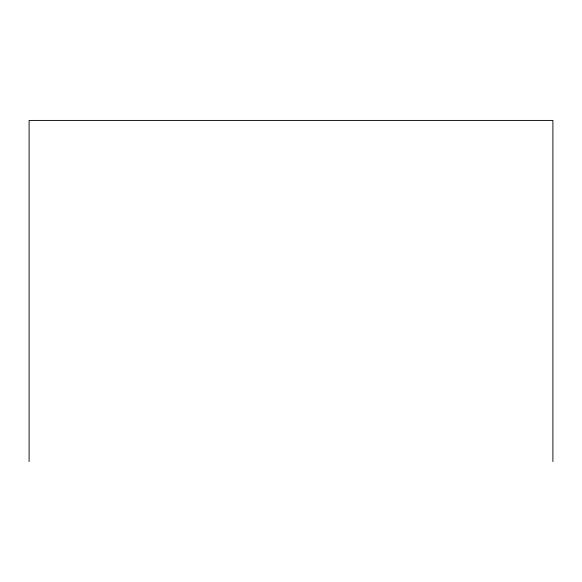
<?xml version="1.0" encoding="UTF-8"?>
<svg xmlns="http://www.w3.org/2000/svg" width="582" height="582" viewBox="0 0 582 582"><rect width="100%" height="100%" fill="white"/><g stroke="black" fill="none" stroke-linecap="round" stroke-linejoin="round"><path stroke-width="0.87" d="M552.9 461.577L552.9 120.423L29.1 120.423L29.1 461.577"/></g></svg>
